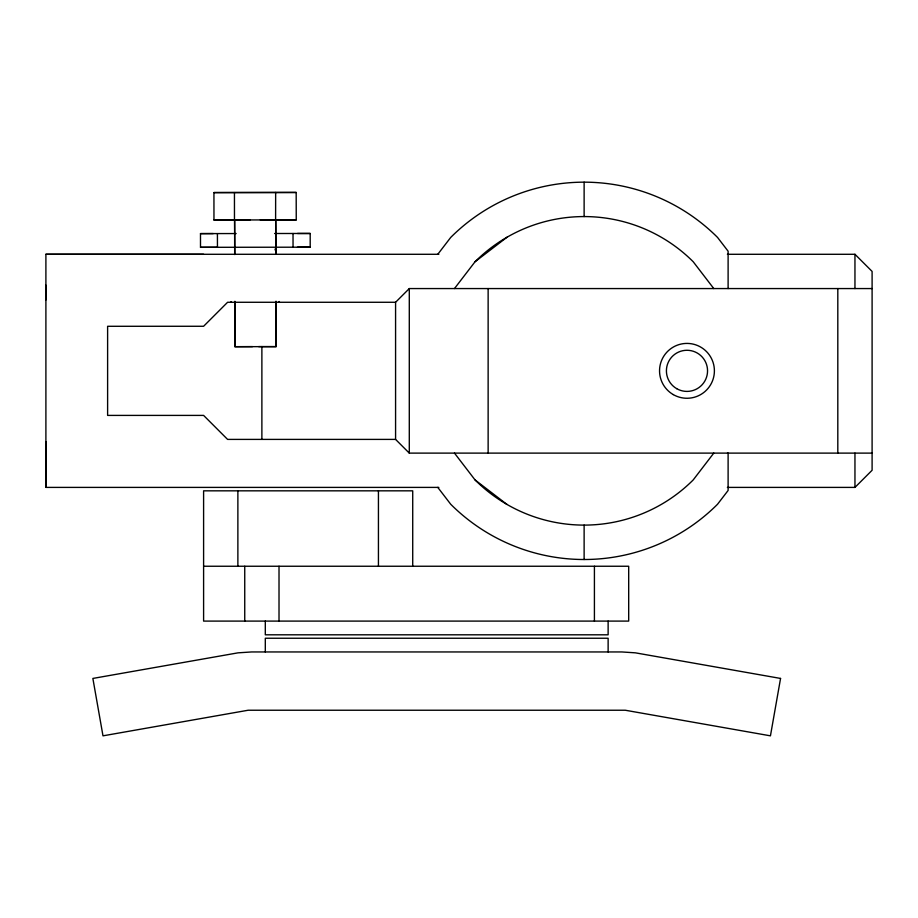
<?xml version="1.0" encoding="UTF-8"?>
<svg xmlns="http://www.w3.org/2000/svg" width="918" height="918" viewBox="0 0 918 918"><rect width="100%" height="100%" fill="white"/><g stroke="black" fill="none" stroke-linecap="round" stroke-linejoin="round"><path stroke-width="1.38" d="M438.85 487.401L45.9 487.401L45.9 441.696M45.9 299.979L45.9 285.131M261.882 439.401L261.882 346.556M275.893 302.148L275.893 301.563L276.077 346.625L234.928 346.683L234.733 302.033M872.1 453.113L409.29 453.113L395.578 439.401L395.578 302.274L409.29 288.562L872.1 288.562M409.29 453.113L409.29 288.562M488.135 453.113L488.135 288.562M584.123 559.51L584.123 525.107M584.123 216.568L584.123 182.166M728.112 288.562L728.112 251.211L717.543 237.429A188.672 188.672 0 0 0 450.715 237.429L437.794 254.286M837.813 453.113L837.813 288.562M727.377 487.401L854.956 487.401L854.956 453.113M275.01 249.903L275.951 247.217L275.813 254.309M454.479 288.562L475.042 261.756L507 237.234M713.779 453.113L693.216 479.919A154.27 154.27 0 0 1 475.042 479.919L454.479 453.113M854.956 487.401L872.1 470.257L872.1 271.418L854.956 254.286L727.389 254.286M296.25 219.884L213.963 219.999L213.94 192.573L234.595 192.493L296.181 192.459L296.25 219.884L275.607 219.964L275.652 192.459M213.963 219.999L234.606 219.941L234.813 254.573M213.94 192.573L234.446 192.585L234.469 220.01L249.811 219.941M297.512 233.47L310.192 233.47L310.204 247.183L200.503 247.321L200.491 233.608L213.217 233.574M310.192 233.47L274.574 233.505M200.503 247.321L217.451 247.286L217.417 233.597M252.496 346.614L234.928 346.683L234.882 301.288M234.446 192.585L296.181 192.459M260.402 219.964L275.675 219.918L275.848 247.263L275.744 219.884L260.46 219.918M236.156 233.551L200.491 233.608M297.478 247.217L310.204 247.183M249.753 219.976L234.538 219.976M45.9 487.401L45.9 254.286L203.601 254.286M45.9 254.286L438.85 254.286M395.578 302.274L227.595 302.274L203.601 326.269L107.613 326.292L107.613 415.406L203.601 415.406L227.595 439.401L395.578 439.401M727.492 453.113L728.112 453.113L728.112 490.464L717.543 504.246A188.672 188.672 0 0 1 450.715 504.246L437.794 487.401M203.601 566.245L628.692 566.245L628.692 621.096L203.601 621.096L203.601 490.832L412.721 490.832L412.721 566.245M258.669 346.602L276.077 346.625L276.02 301.242M475.042 479.919L506.988 504.441M713.779 288.562L693.216 261.756A154.27 154.27 0 0 0 475.042 261.756M234.606 219.941L234.675 254.366M293.026 233.505L293.049 247.217M275.951 247.217L275.962 254.355M854.956 254.286L854.956 288.562M608.129 621.096L608.129 634.808L265.302 634.808L265.302 621.096M608.129 651.952L608.129 638.24L265.302 638.24L265.302 651.952M594.416 566.245L594.416 621.096M378.434 490.832L378.434 566.245M279.015 566.245L279.015 621.096M244.739 566.245L244.739 621.096M237.877 490.832L237.877 566.245M279.324 301.552L279.324 302.148L279.324 301.563M231.325 301.609L231.325 302.194L231.313 301.62M234.756 301.609L234.756 302.194L234.744 301.62M780.564 678.436L770.443 735.834L625.273 710.234L248.17 710.234L102.988 735.834L92.867 678.436L238.049 652.836L251.589 651.952L621.842 651.952L635.382 652.836L780.564 678.436M673.261 394.591A27.425 27.425 0 0 0 714.399 370.838A27.425 27.425 0 0 0 673.261 347.084A27.425 27.425 0 0 0 673.261 394.591M676.692 388.658A20.575 20.575 0 0 0 707.548 370.838A20.575 20.575 0 0 0 676.692 353.028A20.575 20.575 0 0 0 676.692 388.658"/></g></svg>
